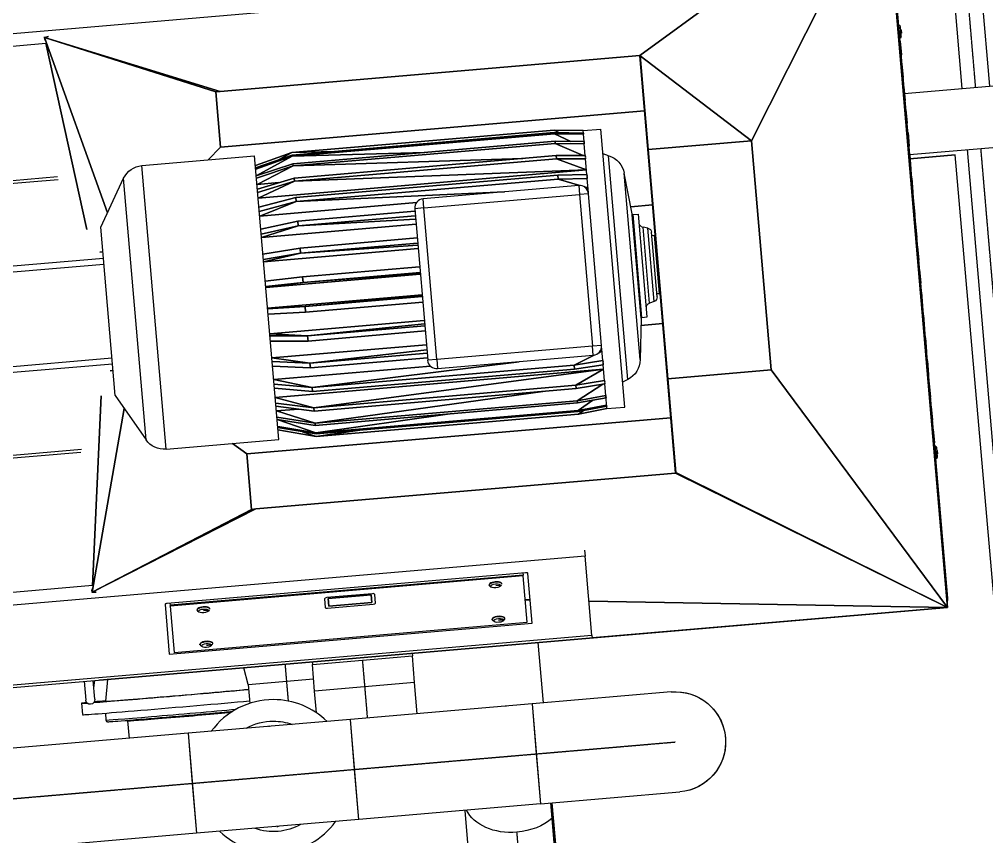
# Model space of a CAD drawing. Header units: millimetres. Extents: x 238021 to 250605, y -32596 to -9848.
# Drawn here: x 242940 to 245051, y -16420 to -14636 of the extents above; entities that cross this region are included whole.
import ezdxf

# ---------------------------------------------------------------- set-up
doc = ezdxf.new("R2010")
doc.units = ezdxf.units.MM
doc.header["$MEASUREMENT"] = 0
doc.linetypes.add('CENTER2', pattern=[1.125, 0.75, -0.125, 0.125, -0.125])
for name, color, linetype in [('Plan-150-DS-B4-404', 1, 'Continuous'), ('Plan-300-CEN-D3-231', 70, 'Continuous'), ('Plan-300-FA-D4-030', 50, 'Continuous'), ('Plan-A-FLOR', 192, 'Continuous'), ('Plan-CENTER', 1, 'CENTER2'), ('Plan-PR-STEL-EQIP_DUCTS_CHUTES', 85, 'Continuous'), ('Plan-RE', 5, 'Continuous'), ('Plan-S-BEAM', 12, 'Continuous'), ('Plan-S-COLS', 52, 'Continuous')]:
    doc.layers.add(name, color=color, linetype=linetype)
doc.layers.add('Plan-PR-STEL-EQIP-PUMP_1_SEEPEX_BTVE70-24_100-18', color=7, linetype='Continuous', true_color=0x1111d0)
doc.layers.add('Plan-UCD756', color=7, linetype='Continuous', true_color=0xe7f0ff)

# ---------------------------------------------------------------- blocks, each defined once
blk = doc.blocks.new('*U106')
at = {"layer": 'Plan-PR-STEL-EQIP-PUMP_1_SEEPEX_BTVE70-24_100-18', "color": 0, "linetype": 'ByBlock', "lineweight": -2}
for p, q in [((243132.4, -16076.7), (243128.2, -16124.1)), ((243075.9, -16128.5), (243078.1, -16153.4)), ((243128, -16150), (243129.2, -16165.1)), ((243176.6, -16167.1), (243175.7, -16166.4)), ((243176.6, -16167.1), (243179.8, -16205.1))]:
    blk.add_line(p, q, dxfattribs=at)
for centre, major_axis, start_param, end_param in [((243300.1, -16109.4), (-224.1, -19.2), 0.496586, 2.246658), ((243300.1, -16109.4), (-171.8, -14.7), 6.282139, 8.808453), ((243300.1, -16109.4), (-224.1, -19.2), 5.961175, 6.614441), ((243302.2, -16134.3), (-224.1, -19.2), 6.283185, 8.529857), ((243300.1, -16109.4), (-224.1, -19.2), 5.584899, 5.777354), ((243303.6, -16150.2), (-174.3, -14.9), 6.283177, 8.536625), ((243304, -16155.4), (-128.3, -11), 0.0059, 2.465485), ((243304.1, -16156.2), (-127.5, -10.9), 0.005967, 2.454262)]:
    blk.add_ellipse(centre, major_axis=major_axis, ratio=0.005969, start_param=start_param, end_param=end_param, dxfattribs=at)
blk.add_open_spline([(243129.2, -16165.1), (243129.3, -16165.6), (243129.4, -16166), (243129.7, -16166.8), (243129.9, -16167.1), (243130.4, -16167.7), (243130.6, -16167.9), (243131.1, -16168.2), (243131.3, -16168.3), (243131.7, -16168.5), (243131.9, -16168.6), (243132.2, -16168.7), (243132.3, -16168.7), (243132.7, -16168.8), (243132.8, -16168.8), (243133.4, -16168.8), (243133.6, -16168.8), (243135.6, -16168.8), (243138.8, -16168.6), (243150.4, -16167.8), (243159.5, -16167.1), (243182.3, -16165.3), (243196, -16164.2), (243226.5, -16161.7), (243243.4, -16160.4), (243278.6, -16157.4), (243296.9, -16155.8), (243333.2, -16152.7), (243351.1, -16151.2), (243381.4, -16148.5), (243394.1, -16147.4), (243405.6, -16146.3)], degree=3, knots=[4.71238, 4.71238, 4.71238, 4.71238, 4.714352, 4.714352, 4.716517, 4.716517, 4.719231, 4.719231, 4.722591, 4.722591, 4.726699, 4.726699, 4.732867, 4.732867, 4.745988, 4.745988, 4.800784, 4.800784, 5.065658, 5.065658, 5.387694, 5.387694, 5.707988, 5.707988, 6.028086, 6.028086, 6.348138, 6.348138, 6.668183, 6.668183, 6.922677, 6.922677, 6.922677, 6.922677], dxfattribs=at)
blk.add_open_spline([(243175.7, -16166.4), (243175.4, -16166.1), (243175.2, -16166), (243175, -16165.9)], degree=3, dxfattribs=at)
blk = doc.blocks.new('*U146')
at = {"layer": 'Plan-UCD756', "color": 0, "linetype": 'ByBlock', "lineweight": -2}
for p, q in [((244829.4, -14324.7), (244294.6, -14714.8)), ((244294.6, -14714.8), (244829.4, -14324.7)), ((244829.4, -14324.7), (244538.4, -14901.1)), ((244538.4, -14901.1), (244829.4, -14324.7)), ((244829.4, -14324.7), (244966, -15919.7)), ((244966, -15919.7), (244829.4, -14324.7)), ((244966, -15919.7), (244829.4, -14324.7)), ((244829.4, -14324.7), (244966, -15919.7)), ((244069.1, -14569.5), (240089.7, -14910.2)), ((244944.4, -15645.1), (244854.8, -14598.9)), ((244854.8, -14598.9), (244944.4, -15645.1)), ((244859.1, -14649), (244860.1, -14649)), ((244861.3, -14663), (244860.1, -14649)), ((244863.3, -14651.7), (244860.1, -14649)), ((244862.5, -14676.9), (244861.3, -14663)), ((244864.3, -14662.7), (244863.3, -14651.7)), ((244865, -14659.1), (244864, -14659.2)), ((244864, -14659.2), (244865, -14659.1)), ((244865.2, -14673.7), (244864.3, -14662.7)), ((244865.6, -14666.1), (244864.6, -14666.2)), ((244864.6, -14666.2), (244865.6, -14666.1)), ((244865, -14659.1), (244865.6, -14666.1)), ((244865.6, -14666.1), (244865, -14659.1)), ((242998.4, -14689.1), (240092, -14938)), ((242995.5, -14675.3), (242995.4, -14674.4)), ((242995.4, -14674.4), (242995.5, -14675.3)), ((242995.5, -14675.3), (243004.1, -14673.6)), ((243004.1, -14673.6), (242995.5, -14675.3)), ((242995.8, -14679.2), (242995.5, -14675.3)), ((242995.5, -14675.3), (243378.7, -14793.2)), ((242995.5, -14675.3), (242997, -14682.2)), ((243132.5, -15058.4), (242995.5, -14675.3)), ((242995.5, -14675.3), (242995.8, -14679.2)), ((242997, -14682.2), (242995.5, -14675.3)), ((243368.8, -14794.1), (242995.5, -14675.3)), ((242995.5, -14675.3), (243132.5, -15058.4)), ((243378.7, -14793.2), (242995.5, -14675.3)), ((242995.5, -14675.3), (243368.8, -14794.1)), ((242998.3, -14688.3), (243087.5, -15094.4)), ((243087.5, -15094.4), (242998.3, -14688.3)), ((244861.5, -14677), (244862.5, -14676.9)), ((244865.2, -14673.7), (244862.5, -14676.9)), ((244863, -14683.5), (244865.6, -14713.4)), ((243378.7, -14793.2), (244294.6, -14714.8)), ((244294.6, -14714.8), (243378.7, -14793.2)), ((244294.6, -14714.8), (244295.2, -14715.5)), ((244294.6, -14714.8), (244538.4, -14901.1)), ((244294.6, -14714.8), (244294.6, -14715.6)), ((244295.2, -14715.5), (244294.6, -14714.8)), ((244294.6, -14715.6), (244294.6, -14714.8)), ((244295.2, -14715.5), (244294.6, -14715.6)), ((244294.6, -14715.6), (244295.2, -14715.5)), ((244294.6, -14715.6), (244372.5, -15625.4)), ((244372.5, -15625.4), (244294.6, -14715.6)), ((244312.8, -14920.4), (244295.2, -14715.5)), ((244295.2, -14715.5), (244538.4, -14901.1)), ((244295.2, -14715.5), (244312.8, -14920.4)), ((244538.4, -14901.1), (244295.2, -14715.5)), ((244869.9, -14763.3), (244867.3, -14733.4)), ((243378.7, -14793.2), (243368.8, -14794.1)), ((243368.8, -14794.1), (243378.7, -14793.2)), ((243379.2, -14915), (243368.8, -14794.1)), ((243368.8, -14794.1), (243379.2, -14915)), ((244874.1, -14813.1), (244871.6, -14783.2)), ((244304.9, -14835.7), (243379.2, -14915)), ((243379.2, -14915), (244304.9, -14835.7)), ((244878.4, -14862.9), (244875.8, -14833)), ((244107.4, -14877.7), (243535.2, -14926.7)), ((243535.2, -14926.7), (244107.4, -14877.7)), ((243535.7, -14932.2), (244107.9, -14883.2)), ((244107.9, -14883.2), (243535.7, -14932.2)), ((244119.4, -14883.4), (244107.4, -14877.7)), ((244107.4, -14877.7), (244119.4, -14883.4)), ((244170.9, -14878.8), (244107.4, -14877.7)), ((244107.4, -14877.7), (244170.9, -14878.8)), ((244107.9, -14883.2), (244171.3, -14884.2)), ((244108.1, -14885.7), (244107.9, -14883.2)), ((244171.3, -14884.2), (244107.9, -14883.2)), ((244107.9, -14883.2), (244108.1, -14885.7)), ((244170.8, -14878.8), (244209.7, -14875.4)), ((244170.8, -14878.8), (244170.8, -14878.8)), ((244170.9, -14878.8), (244170.9, -14878.8)), ((244170.9, -14878.8), (244170.9, -14878.8)), ((244171.3, -14884.2), (244170.9, -14878.8)), ((244261.7, -15482.3), (244209.7, -14875.4)), ((244880.1, -14882.8), (244882.7, -14912.7)), ((244108.1, -14885.7), (243535.9, -14934.7)), ((243535.9, -14934.7), (244108.1, -14885.7)), ((243537.3, -14951.1), (244109.5, -14902.1)), ((244109.5, -14902.1), (243537.3, -14951.1)), ((244143.9, -14902.3), (244108.1, -14885.7)), ((244108.1, -14885.7), (244143.9, -14902.3)), ((244171.5, -14886.6), (244108.1, -14885.7)), ((244108.1, -14885.7), (244171.5, -14886.6)), ((244109.5, -14902.1), (244172.9, -14902.6)), ((244109.9, -14906.9), (244109.5, -14902.1)), ((244172.9, -14902.6), (244109.5, -14902.1)), ((244109.5, -14902.1), (244109.9, -14906.9)), ((244171.4, -14885.2), (244171.3, -14884.2)), ((244171.3, -14884.2), (244171.4, -14885.2)), ((244171.4, -14885.5), (244171.4, -14885.3)), ((244171.5, -14886.6), (244171.5, -14885.6)), ((244171.5, -14885.6), (244171.5, -14886.6)), ((244171.5, -14886.7), (244171.5, -14886.6)), ((244171.5, -14886.6), (244171.5, -14886.7)), ((244172.9, -14902.6), (244171.5, -14886.7)), ((244173.1, -14904.5), (244172.9, -14902.6)), ((244172.9, -14902.6), (244173.1, -14904.5)), ((244173.1, -14905.1), (244173.1, -14904.9)), ((244538.4, -14901.1), (244312.8, -14920.4)), ((244312.8, -14920.4), (244538.4, -14901.1)), ((244538.4, -14901.1), (244581.2, -15401.1)), ((244581.2, -15401.1), (244538.4, -14901.1)), ((243352.4, -14942.7), (243379.2, -14915)), ((243379.2, -14915), (243352.4, -14942.7)), ((243631.1, -14924.1), (243535.2, -14926.7)), ((243535.2, -14926.7), (243631.1, -14924.1)), ((244109.9, -14906.9), (243537.7, -14955.9)), ((243537.7, -14955.9), (244109.9, -14906.9)), ((244171.1, -14933.2), (244109.9, -14906.9)), ((244109.9, -14906.9), (244171.1, -14933.2)), ((244173.3, -14907.4), (244109.9, -14906.9)), ((244109.9, -14906.9), (244173.3, -14907.4)), ((244173.3, -14907.4), (244173.2, -14905.5)), ((244173.2, -14905.5), (244173.3, -14907.4)), ((244173.3, -14907.5), (244173.3, -14907.4)), ((244173.3, -14907.4), (244173.3, -14907.5)), ((244175.5, -14933.2), (244173.3, -14907.5)), ((244312.8, -14920.4), (244355.6, -15420.4)), ((244355.6, -15420.4), (244312.8, -14920.4)), ((243207.7, -14955.1), (243453.6, -14934)), ((243506.6, -15553.1), (243453.6, -14934)), ((243535.2, -14926.7), (243455.4, -14955.2)), ((243455.4, -14955.2), (243535.2, -14926.7)), ((243455.9, -14960.3), (243535.7, -14932.2)), ((243535.7, -14932.2), (243455.9, -14960.3)), ((243535.9, -14934.7), (243456.1, -14962.8)), ((243456.1, -14962.8), (243535.9, -14934.7)), ((243535.9, -14934.7), (243457.4, -14977.7)), ((243457.4, -14977.7), (243535.9, -14934.7)), ((243535.2, -14926.7), (243507.6, -14942.1)), ((243507.6, -14942.1), (243535.2, -14926.7)), ((243535.9, -14934.7), (243535.7, -14932.2)), ((243535.7, -14932.2), (243535.9, -14934.7)), ((243825.6, -14926.4), (243535.9, -14934.7)), ((243535.9, -14934.7), (243825.6, -14926.4)), ((244039.5, -14939.6), (243537.7, -14955.9)), ((243537.7, -14955.9), (244039.5, -14939.6)), ((243540, -14982.4), (244112.2, -14933.4)), ((244112.2, -14933.4), (243540, -14982.4)), ((244112.8, -14940.4), (243540.6, -14989.4)), ((243540.6, -14989.4), (244112.8, -14940.4)), ((244112.2, -14933.4), (244175.5, -14933.2)), ((244175.5, -14933.2), (244112.2, -14933.4)), ((244112.8, -14940.4), (244112.2, -14933.4)), ((244112.2, -14933.4), (244112.8, -14940.4)), ((244176.1, -14940.2), (244112.8, -14940.4)), ((244112.8, -14940.4), (244176.1, -14940.2)), ((244178.2, -14964.8), (244112.8, -14940.4)), ((244112.8, -14940.4), (244178.2, -14964.8)), ((244175.8, -14936.1), (244175.5, -14933.2)), ((244175.5, -14933.2), (244175.8, -14936.1)), ((244175.8, -14936.9), (244175.8, -14936.5)), ((244176.1, -14940.2), (244175.9, -14937.4)), ((244175.9, -14937.4), (244176.1, -14940.2)), ((244176.1, -14940.3), (244176.1, -14940.2)), ((244176.1, -14940.2), (244176.1, -14940.3)), ((244179.1, -14974.7), (244176.1, -14940.3)), ((244226.5, -14933.6), (244214.4, -14929.7)), ((244268.4, -15422.1), (244226.5, -14933.6)), ((244886.9, -14962.5), (244884.4, -14932.6)), ((243260.7, -15574.1), (243207.7, -14955.1)), ((243457.4, -14977.7), (243537.3, -14951.1)), ((243537.3, -14951.1), (243457.4, -14977.7)), ((243537.7, -14955.9), (243457.8, -14982.6)), ((243457.8, -14982.6), (243537.7, -14955.9)), ((243537.7, -14955.9), (243459, -14996.5)), ((243459, -14996.5), (243537.7, -14955.9)), ((243461.5, -15026.2), (244178.2, -14964.8)), ((244178.2, -14964.8), (243461.5, -15026.2)), ((243537.7, -14955.9), (243537.3, -14951.1)), ((243537.3, -14951.1), (243537.7, -14955.9)), ((244178.2, -14964.8), (243540.6, -14989.4)), ((243540.6, -14989.4), (244178.2, -14964.8)), ((243023.3, -14979.8), (240116.9, -15228.6)), ((243025.2, -14985.9), (240117.5, -15234.9)), ((243118, -15089.3), (243167.9, -14982.9)), ((243216.8, -15553.5), (243167.9, -14982.9)), ((243457.4, -14977.7), (243457.5, -14977.7)), ((243457.5, -14977.7), (243457.4, -14977.7)), ((243459.8, -15006.8), (243540, -14982.4)), ((243540, -14982.4), (243459.8, -15006.8)), ((243540.6, -14989.4), (243540, -14982.4)), ((243540, -14982.4), (243540.6, -14989.4)), ((243543.6, -15024.8), (244115.8, -14975.8)), ((244115.8, -14975.8), (243543.6, -15024.8)), ((244116.6, -14984.7), (243544.4, -15033.7)), ((243544.4, -15033.7), (244116.6, -14984.7)), ((244115.8, -14975.8), (244179.1, -14974.7)), ((244179.1, -14974.7), (244115.8, -14975.8)), ((244116.6, -14984.7), (244115.8, -14975.8)), ((244115.8, -14975.8), (244116.6, -14984.7)), ((244179.8, -14983.6), (244116.6, -14984.7)), ((244116.6, -14984.7), (244179.8, -14983.6)), ((244163.3, -14998.5), (244116.6, -14984.7)), ((244116.6, -14984.7), (244163.3, -14998.5)), ((244179.4, -14978.3), (244179.1, -14974.7)), ((244179.1, -14974.7), (244179.4, -14978.3)), ((244179.5, -14979.4), (244179.4, -14978.9)), ((244179.8, -14983.6), (244179.5, -14980)), ((244179.5, -14980), (244179.8, -14983.6)), ((244179.8, -14983.6), (244179.8, -14983.6)), ((244179.8, -14983.6), (244179.8, -14983.6)), ((244182.5, -15014.8), (244179.8, -14983.6)), ((244295.4, -15378.7), (244260.5, -14971.8)), ((244277.6, -15060.6), (244260.5, -14971.8)), ((244891.2, -15012.3), (244888.6, -14982.4)), ((243459, -14996.5), (243507, -14992.4)), ((243507, -14992.4), (243459, -14996.5)), ((243540.6, -14989.4), (243460.4, -15013.8)), ((243460.4, -15013.8), (243540.6, -14989.4)), ((243540.6, -14989.4), (243461.5, -15026.2)), ((243461.5, -15026.2), (243540.6, -14989.4)), ((244161.1, -14998.6), (243821.4, -15027.7)), ((244161.1, -14998.6), (244162.8, -15018.5)), ((244181.6, -15003.9), (244173.3, -15001.5)), ((244173.3, -15001.5), (244181.6, -15003.9)), ((244181.6, -15003.9), (244176.8, -15004.1)), ((244176.8, -15004.1), (244181.6, -15003.9)), ((244176.9, -15004.3), (244181.6, -15003.9)), ((244181.6, -15003.9), (244176.9, -15004.3)), ((243463.2, -15046.2), (243543.6, -15024.8)), ((243543.6, -15024.8), (243463.2, -15046.2)), ((243544.4, -15033.7), (243543.6, -15024.8)), ((243543.6, -15024.8), (243544.4, -15033.7)), ((243999.1, -15012.4), (243544.4, -15033.7)), ((243544.4, -15033.7), (243999.1, -15012.4)), ((243823.1, -15047.6), (243821.4, -15027.7)), ((243823.1, -15047.6), (244162.8, -15018.5)), ((244182.8, -15016.8), (244162.8, -15018.5)), ((244162.8, -15018.5), (244191.2, -15349.3)), ((244211.1, -15347.6), (244182.8, -15016.8)), ((243544.4, -15033.7), (243464, -15055.1)), ((243464, -15055.1), (243544.4, -15033.7)), ((243544.4, -15033.7), (243464.9, -15065.3)), ((243464.9, -15065.3), (243544.4, -15033.7)), ((243464.9, -15065.3), (243806.8, -15036)), ((243806.8, -15036), (243464.9, -15065.3)), ((243823.1, -15047.6), (243803.2, -15049.3)), ((243803.2, -15049.3), (243831.5, -15380.1)), ((243851.4, -15378.4), (243823.1, -15047.6)), ((244322.5, -15041), (244274.6, -15045.1)), ((244274.6, -15045.1), (244322.5, -15041)), ((244895.5, -15062.2), (244892.9, -15032.3)), ((243548.1, -15076.5), (243803.6, -15054.6)), ((243803.6, -15054.6), (243548.1, -15076.5)), ((243804.5, -15064.9), (243549, -15086.8)), ((243549, -15086.8), (243804.5, -15064.9)), ((243805.1, -15072.3), (243549, -15086.8)), ((243549, -15086.8), (243805.1, -15072.3)), ((244297.1, -15288.3), (244277.6, -15060.6)), ((244277.9, -15062.3), (244277.6, -15060.6)), ((244277.9, -15062.3), (244279.9, -15062.2)), ((244297.1, -15286.5), (244277.9, -15062.3)), ((244298.9, -15286.4), (244279.7, -15062.2)), ((244279.9, -15062.2), (244291.7, -15061.2)), ((244299.1, -15286.4), (244279.9, -15062.2)), ((244310.9, -15285.3), (244291.7, -15061.2)), ((243149.5, -15457.1), (243118, -15089.3)), ((243467.3, -15094.2), (243548.1, -15076.5)), ((243548.1, -15076.5), (243467.3, -15094.2)), ((243549, -15086.8), (243468.2, -15104.6)), ((243468.2, -15104.6), (243549, -15086.8)), ((243468.9, -15112.2), (243806.1, -15083.3)), ((243806.1, -15083.3), (243468.9, -15112.2)), ((243549, -15086.8), (243468.9, -15112.2)), ((243468.9, -15112.2), (243549, -15086.8)), ((243549, -15086.8), (243548.1, -15076.5)), ((243548.1, -15076.5), (243549, -15086.8)), ((244315.7, -15255.3), (244301.6, -15089.9)), ((244311.9, -15091.8), (244301.6, -15089.9)), ((244325.6, -15251.7), (244311.9, -15091.8)), ((244899.7, -15112), (244897.2, -15082.1)), ((243553.1, -15135.1), (243808.6, -15113.2)), ((243808.6, -15113.2), (243553.1, -15135.1)), ((244332.2, -15241.5), (244320.1, -15100.7)), ((244320.7, -15107.8), (244326.6, -15107.2)), ((244337.5, -15234), (244326.6, -15107.2)), ((243472, -15148.8), (243553.1, -15135.1)), ((243553.1, -15135.1), (243472, -15148.8)), ((243473.4, -15164.9), (243810.6, -15136)), ((243810.6, -15136), (243473.4, -15164.9)), ((243554.1, -15146.5), (243553.1, -15135.1)), ((243553.1, -15135.1), (243554.1, -15146.5)), ((243809.6, -15124.6), (243554.1, -15146.5)), ((243554.1, -15146.5), (243809.6, -15124.6)), ((243810, -15129.2), (243554.1, -15146.5)), ((243554.1, -15146.5), (243810, -15129.2)), ((244904, -15161.8), (244901.4, -15131.9)), ((243123.9, -15158.1), (240132.8, -15414.2)), ((243116.1, -15144.3), (243122.7, -15143.7)), ((243122.7, -15143.7), (243116.1, -15144.3)), ((243554.1, -15146.5), (243473, -15160.1)), ((243473, -15160.1), (243554.1, -15146.5)), ((243554.1, -15146.5), (243473.4, -15164.9)), ((243473.4, -15164.9), (243554.1, -15146.5)), ((243125, -15170.7), (240133.9, -15426.8)), ((243558.5, -15198.2), (243814, -15176.4)), ((243814, -15176.4), (243558.5, -15198.2)), ((243477, -15207.5), (243558.5, -15198.2)), ((243558.5, -15198.2), (243477, -15207.5)), ((243478.2, -15221), (243815.4, -15192.1)), ((243815.4, -15192.1), (243478.2, -15221)), ((243559.5, -15210.1), (243558.5, -15198.2)), ((243558.5, -15198.2), (243559.5, -15210.1)), ((243815, -15188.2), (243559.5, -15210.1)), ((243559.5, -15210.1), (243815, -15188.2)), ((243815.2, -15189.8), (243559.5, -15210.1)), ((243559.5, -15210.1), (243815.2, -15189.8)), ((244908.3, -15211.6), (244905.7, -15181.7)), ((243559.5, -15210.1), (243478, -15219.4)), ((243478, -15219.4), (243559.5, -15210.1)), ((243559.5, -15210.1), (243478.2, -15221)), ((243478.2, -15221), (243559.5, -15210.1)), ((243819.2, -15237.3), (243482.1, -15266.2)), ((243482.1, -15266.2), (243819.2, -15237.3)), ((243564, -15263), (243819.4, -15239.6)), ((243819.4, -15239.6), (243564, -15263)), ((243564, -15263), (243819.6, -15241.1)), ((243819.6, -15241.1), (243564, -15263)), ((244331.6, -15234.5), (244337.5, -15234)), ((244912.5, -15261.4), (244910, -15231.5)), ((243482.1, -15266.2), (243564, -15263)), ((243564, -15263), (243482.1, -15266.2)), ((243482.2, -15267.7), (243564, -15263)), ((243564, -15263), (243482.2, -15267.7)), ((243565.1, -15274.9), (243564, -15263)), ((243564, -15263), (243565.1, -15274.9)), ((243820.6, -15253), (243565.1, -15274.9)), ((243565.1, -15274.9), (243820.6, -15253)), ((244325.6, -15251.7), (244315.7, -15255.3)), ((243565.1, -15274.9), (243483.2, -15279.6)), ((243483.2, -15279.6), (243565.1, -15274.9)), ((244916.8, -15311.2), (244914.2, -15281.4)), ((243824, -15293.4), (243486.9, -15322.3)), ((243486.9, -15322.3), (243824, -15293.4)), ((243569.5, -15326.6), (243824.6, -15300.2)), ((243824.6, -15300.2), (243569.5, -15326.6)), ((243569.5, -15326.6), (243825, -15304.8)), ((243825, -15304.8), (243569.5, -15326.6)), ((244297.1, -15288.3), (244295.4, -15378.7)), ((244344.7, -15300), (244296.8, -15304.1)), ((244296.8, -15304.1), (244344.7, -15300)), ((244297.1, -15286.5), (244299.1, -15286.4)), ((244297.1, -15286.5), (244297.1, -15288.3)), ((244299.1, -15286.4), (244310.9, -15285.3)), ((243486.9, -15322.3), (243569.5, -15326.6)), ((243569.5, -15326.6), (243486.9, -15322.3)), ((243487.3, -15327), (243569.5, -15326.6)), ((243569.5, -15326.6), (243487.3, -15327)), ((243570.5, -15338), (243569.5, -15326.6)), ((243569.5, -15326.6), (243570.5, -15338)), ((243826, -15316.1), (243570.5, -15338)), ((243570.5, -15338), (243826, -15316.1)), ((243570.5, -15338), (243488.2, -15338.3)), ((243488.2, -15338.3), (243570.5, -15338)), ((243828.6, -15346), (243491.4, -15374.9)), ((243491.4, -15374.9), (243828.6, -15346)), ((244211.1, -15347.6), (244191.2, -15349.3)), ((244921.1, -15361.1), (244918.5, -15331.2)), ((243574.6, -15386.3), (243829.5, -15357)), ((243829.5, -15357), (243574.6, -15386.3)), ((243574.6, -15386.3), (243830.1, -15364.4)), ((243830.1, -15364.4), (243574.6, -15386.3)), ((244191.2, -15349.3), (243851.4, -15378.4)), ((243853.1, -15398.3), (244192.9, -15369.2)), ((244151.3, -15390.5), (244195, -15368.9)), ((244195, -15368.9), (244151.3, -15390.5)), ((244192.9, -15369.2), (244191.2, -15349.3)), ((244204.4, -15364.3), (244212.1, -15360.5)), ((244212.1, -15360.5), (244204.4, -15364.3)), ((244207.3, -15361.1), (244212.1, -15360.5)), ((244212.1, -15360.5), (244207.3, -15361.1)), ((244212.1, -15360.5), (244207.5, -15360.9)), ((244207.5, -15360.9), (244212.1, -15360.5)), ((244213.8, -15380.7), (244211.2, -15349.5)), ((243142.5, -15375.7), (240151.5, -15631.8)), ((243143.6, -15388.3), (240152.5, -15644.4)), ((243491.4, -15374.9), (243574.6, -15386.3)), ((243574.6, -15386.3), (243491.4, -15374.9)), ((243492, -15382.5), (243574.6, -15386.3)), ((243574.6, -15386.3), (243492, -15382.5)), ((243575.5, -15396.7), (243574.6, -15386.3)), ((243574.6, -15386.3), (243575.5, -15396.7)), ((243831, -15374.8), (243575.5, -15396.7)), ((243575.5, -15396.7), (243831, -15374.8)), ((243579.1, -15439.5), (244030.9, -15383.1)), ((244030.9, -15383.1), (243579.1, -15439.5)), ((243851.4, -15378.4), (243831.5, -15380.1)), ((243851.4, -15378.4), (243853.1, -15398.3)), ((244151.3, -15390.5), (244213.8, -15380.8)), ((244213.8, -15380.8), (244151.3, -15390.5)), ((244214.6, -15389.7), (244152.1, -15399.4)), ((244152.1, -15399.4), (244214.6, -15389.7)), ((244213.8, -15380.8), (244213.8, -15380.7)), ((244213.8, -15380.7), (244213.8, -15380.8)), ((244214.2, -15384.4), (244213.8, -15380.8)), ((244213.8, -15380.8), (244214.2, -15384.4)), ((244214.2, -15385.5), (244214.2, -15385)), ((244214.6, -15389.7), (244214.3, -15386.1)), ((244214.3, -15386.1), (244214.6, -15389.7)), ((244217.5, -15424.1), (244214.6, -15389.7)), ((244925.3, -15410.9), (244922.8, -15381)), ((243138.3, -15403.3), (243144.8, -15402.7)), ((243144.8, -15402.7), (243138.3, -15403.3)), ((243575.5, -15396.7), (243492.9, -15392.9)), ((243492.9, -15392.9), (243575.5, -15396.7)), ((243837.3, -15392.6), (243495.4, -15421.8)), ((243495.4, -15421.8), (243837.3, -15392.6)), ((244215.4, -15399.6), (243498.7, -15461)), ((243498.7, -15461), (244215.4, -15399.6)), ((243579.1, -15439.5), (244151.3, -15390.5)), ((244151.3, -15390.5), (243579.1, -15439.5)), ((244152.1, -15399.4), (243579.9, -15448.3)), ((243579.9, -15448.3), (244152.1, -15399.4)), ((243582.9, -15483.7), (244215.4, -15399.6)), ((244215.4, -15399.6), (243582.9, -15483.7)), ((244152.1, -15399.4), (244151.3, -15390.5)), ((244151.3, -15390.5), (244152.1, -15399.4)), ((244155.1, -15434.7), (244215.4, -15399.6)), ((244215.4, -15399.6), (244155.1, -15434.7)), ((244355.6, -15420.4), (244581.2, -15401.1)), ((244581.2, -15401.1), (244355.6, -15420.4)), ((244581.2, -15401.1), (244966, -15919.7)), ((244966, -15919.7), (244581.2, -15401.1)), ((243495.4, -15421.8), (243579.1, -15439.5)), ((243579.1, -15439.5), (243495.4, -15421.8)), ((243496.3, -15432), (243579.1, -15439.5)), ((243579.1, -15439.5), (243496.3, -15432)), ((244155.1, -15434.7), (244217.6, -15424.1)), ((244217.6, -15424.1), (244155.1, -15434.7)), ((244218.2, -15431.2), (244155.7, -15441.8)), ((244155.7, -15441.8), (244218.2, -15431.2)), ((244158, -15468.2), (244213.8, -15431.9)), ((244213.8, -15431.9), (244158, -15468.2)), ((244217.6, -15424.1), (244217.6, -15424.1)), ((244217.8, -15427), (244217.6, -15424.1)), ((244217.6, -15424.1), (244217.6, -15424.1)), ((244217.6, -15424.1), (244217.8, -15427)), ((244217.9, -15427.9), (244217.8, -15427.5)), ((244218.2, -15431.2), (244217.9, -15428.3)), ((244217.9, -15428.3), (244218.2, -15431.2)), ((244220.3, -15456.9), (244218.1, -15431.2)), ((244268.4, -15422.1), (244257, -15428)), ((244373.1, -15625.3), (244355.6, -15420.4)), ((244355.6, -15420.4), (244373.1, -15625.3)), ((244929.6, -15460.7), (244927, -15430.8)), ((243579.9, -15448.3), (243497, -15440.9)), ((243497, -15440.9), (243579.9, -15448.3)), ((243579.9, -15448.3), (243579.1, -15439.5)), ((243579.1, -15439.5), (243579.9, -15448.3)), ((243582.9, -15483.7), (244155.1, -15434.7)), ((244155.1, -15434.7), (243582.9, -15483.7)), ((244155.7, -15441.8), (243583.5, -15490.8)), ((243583.5, -15490.8), (244155.7, -15441.8)), ((243585.8, -15517.2), (244083, -15448)), ((244083, -15448), (243585.8, -15517.2)), ((244155.7, -15441.8), (244155.1, -15434.7)), ((244155.1, -15434.7), (244155.7, -15441.8)), ((243099.7, -15872.6), (243118.6, -15457.3)), ((243118.6, -15457.3), (243099.7, -15872.6)), ((243149.5, -15457.1), (243216.8, -15553.5)), ((243498.7, -15461), (243582.9, -15483.7)), ((243582.9, -15483.7), (243498.7, -15461)), ((243499.8, -15473.3), (243582.9, -15483.7)), ((243582.9, -15483.7), (243499.8, -15473.3)), ((243585.8, -15517.2), (244158, -15468.2)), ((244158, -15468.2), (243585.8, -15517.2)), ((244158.4, -15473.1), (243586.2, -15522.1)), ((243586.2, -15522.1), (244158.4, -15473.1)), ((244158, -15468.2), (244220.4, -15456.9)), ((244220.4, -15456.9), (244158, -15468.2)), ((244158.4, -15473.1), (244158, -15468.2)), ((244158, -15468.2), (244158.4, -15473.1)), ((244220.8, -15461.8), (244158.4, -15473.1)), ((244158.4, -15473.1), (244220.8, -15461.8)), ((244159.8, -15489.4), (244192.3, -15467)), ((244192.3, -15467), (244159.8, -15489.4)), ((244220.4, -15456.9), (244220.4, -15456.9)), ((244220.5, -15458.9), (244220.4, -15456.9)), ((244220.4, -15456.9), (244220.4, -15456.9)), ((244220.4, -15456.9), (244220.5, -15458.9)), ((244220.6, -15459.5), (244220.5, -15459.3)), ((244220.8, -15461.8), (244220.6, -15459.8)), ((244220.6, -15459.8), (244220.8, -15461.8)), ((244222.1, -15477.7), (244220.8, -15461.8)), ((243169, -15485.1), (243099.1, -15886)), ((243099.1, -15886), (243169, -15485.1)), ((243583.5, -15490.8), (243500.4, -15480.3)), ((243500.4, -15480.3), (243583.5, -15490.8)), ((243549.3, -15486.5), (243501.3, -15490.6)), ((243501.3, -15490.6), (243549.3, -15486.5)), ((243501.3, -15490.6), (243585.8, -15517.2)), ((243585.8, -15517.2), (243501.3, -15490.6)), ((243583.5, -15490.8), (243582.9, -15483.7)), ((243582.9, -15483.7), (243583.5, -15490.8)), ((243587.6, -15538.4), (244159.8, -15489.4)), ((244159.8, -15489.4), (243587.6, -15538.4)), ((244160, -15491.9), (243587.8, -15540.9)), ((243587.8, -15540.9), (244160, -15491.9)), ((244159.8, -15489.4), (244222.1, -15477.7)), ((244222.1, -15477.7), (244159.8, -15489.4)), ((244160, -15491.9), (244159.8, -15489.4)), ((244159.8, -15489.4), (244160, -15491.9)), ((244222.4, -15480.2), (244160, -15491.9)), ((244160, -15491.9), (244222.4, -15480.2)), ((244160.5, -15497.4), (244222.8, -15485.6)), ((244222.8, -15485.6), (244160.5, -15497.4)), ((244160.5, -15497.4), (244171.3, -15489.8)), ((244171.3, -15489.8), (244160.5, -15497.4)), ((244222.1, -15477.7), (244222.1, -15477.7)), ((244222.2, -15478.7), (244222.1, -15477.7)), ((244222.1, -15477.7), (244222.1, -15477.7)), ((244222.1, -15477.7), (244222.2, -15478.7)), ((244222.2, -15479), (244222.2, -15478.9)), ((244222.4, -15480.2), (244222.3, -15479.2)), ((244222.3, -15479.2), (244222.4, -15480.2)), ((244222.8, -15485.6), (244222.3, -15480.2)), ((244222.8, -15485.6), (244261.7, -15482.3)), ((244222.8, -15485.6), (244222.8, -15485.6)), ((244222.8, -15485.6), (244222.8, -15485.6)), ((244222.8, -15485.6), (244222.8, -15485.6)), ((244933.9, -15510.5), (244931.3, -15480.6)), ((244362.2, -15505.3), (243436.5, -15584.5)), ((243436.5, -15584.5), (244362.2, -15505.3)), ((243502.5, -15504.5), (243585.8, -15517.2)), ((243585.8, -15517.2), (243502.5, -15504.5)), ((243586.2, -15522.1), (243502.9, -15509.4)), ((243502.9, -15509.4), (243586.2, -15522.1)), ((243503, -15509.4), (243502.9, -15509.4)), ((243502.9, -15509.4), (243587.6, -15538.4)), ((243587.6, -15538.4), (243502.9, -15509.4)), ((243502.9, -15509.4), (243503, -15509.4)), ((243587.6, -15538.4), (243874.5, -15497.4)), ((243874.5, -15497.4), (243587.6, -15538.4)), ((243588.3, -15546.4), (244160.5, -15497.4)), ((244160.5, -15497.4), (243588.3, -15546.4)), ((243504.2, -15524.3), (243587.6, -15538.4)), ((243587.6, -15538.4), (243504.2, -15524.3)), ((243587.8, -15540.9), (243504.4, -15526.8)), ((243504.4, -15526.8), (243587.8, -15540.9)), ((243504.8, -15531.9), (243588.3, -15546.4)), ((243588.3, -15546.4), (243504.8, -15531.9)), ((243558.5, -15535.9), (243588.3, -15546.4)), ((243588.3, -15546.4), (243558.5, -15535.9)), ((243586.2, -15522.1), (243585.8, -15517.2)), ((243585.8, -15517.2), (243586.2, -15522.1)), ((243588.3, -15546.4), (243683.2, -15532.7)), ((243683.2, -15532.7), (243588.3, -15546.4)), ((244938.1, -15560.3), (244935.6, -15530.4)), ((243260.7, -15574.1), (243506.6, -15553.1)), ((243587.8, -15540.9), (243587.6, -15538.4)), ((243587.6, -15538.4), (243587.8, -15540.9)), ((243075.6, -15574.8), (240167.9, -15823.7)), ((243405.4, -15561.7), (243436.5, -15584.5)), ((243436.5, -15584.5), (243405.4, -15561.7)), ((244938.7, -15566.9), (244937.7, -15567)), ((244938.7, -15566.9), (244939.9, -15580.9)), ((244941.9, -15569.7), (244938.7, -15566.9)), ((244941.9, -15569.7), (244942.9, -15580.7)), ((244942.6, -15577.2), (244943.6, -15577.1)), ((244943.6, -15577.1), (244942.6, -15577.2)), ((244943.6, -15577.1), (244944.2, -15584.1)), ((244944.2, -15584.1), (244943.6, -15577.1)), ((243074.8, -15581.2), (240168.4, -15830)), ((243436.5, -15584.5), (243446.9, -15705.4)), ((243446.9, -15705.4), (243436.5, -15584.5)), ((244939.9, -15580.9), (244941.1, -15594.9)), ((244941.1, -15594.9), (244940.1, -15595)), ((244943.8, -15591.7), (244941.1, -15594.9)), ((244942.9, -15580.7), (244943.8, -15591.7)), ((244943.2, -15584.2), (244944.2, -15584.1)), ((244944.2, -15584.1), (244943.2, -15584.2)), ((244372.6, -15626.2), (243456.7, -15704.6)), ((243456.7, -15704.6), (244372.6, -15626.2)), ((244372.5, -15625.4), (244373.1, -15625.3)), ((244373.1, -15625.3), (244372.5, -15625.4)), ((244372.5, -15625.4), (244372.6, -15626.2)), ((244372.6, -15626.2), (244372.5, -15625.4)), ((244966, -15919.7), (244372.6, -15626.2)), ((244372.6, -15626.2), (244966, -15919.7)), ((244373.1, -15625.3), (244966, -15919.7)), ((244966, -15919.7), (244373.1, -15625.3)), ((244942.5, -15645.3), (244944.4, -15645.1)), ((244944.4, -15645.1), (244942.5, -15645.3)), ((244944.4, -15645.1), (244966.1, -15899.2)), ((243456.7, -15704.6), (243099.1, -15886)), ((243099.1, -15886), (243456.7, -15704.6)), ((243099.1, -15886), (243446.9, -15705.4)), ((243446.9, -15705.4), (243099.1, -15886)), ((243446.9, -15705.4), (243456.7, -15704.6)), ((243456.7, -15704.6), (243446.9, -15705.4)), ((244175.1, -15807.7), (240195.7, -16148.4)), ((244174, -15794.8), (244175.1, -15807.7)), ((244190, -15981), (244175.1, -15807.7)), ((244045.2, -15843.7), (243263.1, -15910.7)), ((244039.6, -15848.7), (243269.4, -15914.6)), ((244039.7, -15849.7), (243269.5, -15915.6)), ((244039.7, -15849.7), (243269.5, -15915.6)), ((244039.8, -15850.6), (243269.6, -15916.5)), ((244039.2, -15844.2), (244039.6, -15848.7)), ((244039.7, -15849.7), (244039.6, -15848.7)), ((244039.8, -15850.6), (244039.7, -15849.7)), ((244048.5, -15951.9), (244039.8, -15850.6)), ((244059.6, -15953.5), (244050.4, -15845.2)), ((243099.7, -15871.8), (240193.3, -16120.7)), ((243965.7, -15870.8), (243965.7, -15869.9)), ((243970.1, -15874.9), (243967.1, -15872.8)), ((243990.9, -15871.5), (243979.9, -15872.4)), ((243990.1, -15873.2), (243992.6, -15870.7)), ((243993.6, -15868.4), (243993.6, -15867.5)), ((243099.1, -15886), (243098.8, -15882)), ((243098.8, -15882), (243099.1, -15886)), ((243099.1, -15886), (243099.4, -15878.9)), ((243099.4, -15878.9), (243099.1, -15886)), ((243099.2, -15886.9), (243099.1, -15886)), ((243099.1, -15886), (243107.9, -15886.1)), ((243099.1, -15886), (243099.2, -15886.9)), ((243107.9, -15886.1), (243099.1, -15886)), ((243710.7, -15889.4), (243611.1, -15897.9)), ((243707.9, -15892.1), (243614.3, -15900.1)), ((243614.3, -15900.1), (243707.9, -15892.1)), ((243707.9, -15892.1), (243707.9, -15891.6)), ((243707.9, -15891.6), (243707.9, -15892.1)), ((243709.3, -15908.3), (243707.9, -15892.1)), ((243707.9, -15892.1), (243709.3, -15908.3)), ((243717.5, -15910.1), (243715.9, -15891)), ((243258.3, -15913), (243267.5, -16021.3)), ((243269.1, -15910.2), (243269.4, -15914.6)), ((243269.4, -15914.6), (243269.5, -15915.6)), ((243269.6, -15916.5), (243269.5, -15915.6)), ((243269.6, -15916.5), (243278.3, -16017.8)), ((243606.3, -15900.4), (243607.9, -15919.5)), ((243613.1, -15921.1), (243712.7, -15912.5)), ((243614.2, -15899.6), (243614.3, -15900.1)), ((243614.3, -15900.1), (243614.2, -15899.6)), ((243614.3, -15900.1), (243615.7, -15916.4)), ((243615.7, -15916.4), (243614.3, -15900.1)), ((243615.7, -15916.4), (243709.3, -15908.3)), ((243709.3, -15908.3), (243615.7, -15916.4)), ((243712.7, -15912), (243712.7, -15912.5)), ((244044.3, -15903), (244055.3, -15903.2)), ((244055.3, -15903.2), (244044.3, -15903)), ((244183.5, -15905.5), (244966, -15919.7)), ((244966, -15919.7), (244183.5, -15905.5)), ((244966, -15919.7), (243115.6, -16078.1)), ((243115.6, -16078.1), (244966, -15919.7)), ((243328.1, -15925.4), (243328, -15924.5)), ((243332.4, -15929.5), (243329.4, -15927.4)), ((243353.2, -15926.1), (243342.3, -15927)), ((243352.4, -15927.8), (243355, -15925.3)), ((243356, -15923), (243355.9, -15922.1)), ((243613, -15920.5), (243613.1, -15921.1)), ((244190.4, -15986.1), (244966, -15919.7)), ((244966, -15919.7), (244190.4, -15986.1)), ((243267.5, -16021.3), (244059.6, -15953.5)), ((243278.3, -16017.8), (244048.5, -15951.9)), ((243972.2, -15946.2), (243972.1, -15945.3)), ((243976.5, -15950.3), (243973.6, -15948.2)), ((243996.6, -15948.6), (243999.1, -15946)), ((244000.1, -15943.8), (244000, -15942.9)), ((244190, -15981), (240210.5, -16321.7)), ((244190, -15981), (244190.4, -15985.7)), ((240210.9, -16326.4), (244190.4, -15985.7)), ((243334.5, -16000.8), (243334.4, -15999.9)), ((243358.9, -16003.2), (243361.4, -16000.6)), ((243362.4, -15998.4), (243362.3, -15997.5)), ((243338.8, -16004.9), (243335.9, -16002.8)), ((243115.6, -16078.1), (243115.5, -16077.7)), ((243115.5, -16077.7), (243115.6, -16078.1))]:
    blk.add_line(p, q, dxfattribs=at)
at = {"layer": 'Plan-UCD756', "color": 0, "linetype": 'ByBlock', "lineweight": -2, "extrusion": (0, 0, -1)}
for centre, radius, start, end in [((-244211.4, -14981.2), 50, 107.6071, 169.1064), ((-243211.9, -15003.5), 48.5, 25.1064, 85.1064), ((-244303.3, -15080.1), 10, 280.1063, 355.1064), ((-244310.2, -15101.6), 10, 100.1063, 175.1064), ((-244322.2, -15242.3), 10, 175.1064, 250.1064), ((-244319.1, -15264.7), 10, 355.1064, 70.1064), ((-244245.4, -15377.7), 50, 181.1063, 242.6057), ((-243256.6, -15525.8), 48.5, 265.1064, 325.1063), ((-244946.2, -15900.9), 20, 175.1064, 200.2769)]:
    blk.add_arc(centre, radius, start, end, dxfattribs=at)
at = {"layer": 'Plan-UCD756', "color": 0, "linetype": 'ByBlock', "lineweight": -2}
for centre, start, end in [((244162.8, -15018.5), 4.8936, 94.8936), ((243823.1, -15047.6), 94.8936, 184.8936), ((244191.2, -15349.3), 274.8936, 4.8936), ((243851.4, -15378.4), 184.8936, 274.8936)]:
    blk.add_arc(centre, 20, start, end, dxfattribs=at)
for centre, major_axis, ratio, start_param, end_param in [((243979.7, -15869.6), (13.9, 1.2), 0.374607, 0, 3.557742), ((243979.7, -15869.6), (13.9, 1.2), 0.374607, 0, 3.557742), ((243979.6, -15868.7), (13.9, 1.2), 0.374607, 0, 3.141593), ((243979.7, -15869.6), (13.9, 1.2), 0.374606, 4.042753, 4.042993), ((243979.7, -15869.6), (13.9, 1.2), 0.374606, 4.042753, 4.042993), ((243710.9, -15891.4), (-4.98, -0.43), 0.404209, -3.141593, -1.570796), ((243341.9, -15923.3), (13.9, 1.2), 0.374607, 0, 3.141593), ((243611.3, -15900), (-4.98, -0.43), 0.404209, -1.570796, 0), ((243712.5, -15910.5), (-4.98, -0.43), 0.404209, -4.712389, -3.141593), ((243342, -15924.2), (13.9, 1.2), 0.374607, 0, 3.557742), ((243342, -15924.2), (13.9, 1.2), 0.374607, 0, 3.557742), ((243342, -15924.2), (13.9, 1.2), 0.374606, 4.042753, 4.042994), ((243342, -15924.2), (13.9, 1.2), 0.374606, 4.042753, 4.042994), ((243612.9, -15919), (-4.98, -0.43), 0.404209, 0, 1.570796), ((243986.1, -15944.1), (13.9, 1.2), 0.374607, 0, 3.141593), ((243986.2, -15945), (13.9, 1.2), 0.374607, 0, 3.557742), ((243986.2, -15945), (13.9, 1.2), 0.374607, 0, 3.557742), ((243986.2, -15945), (13.9, 1.2), 0.374607, 4.042753, 4.042994), ((243986.2, -15945), (13.9, 1.2), 0.374607, 4.042753, 4.042994), ((243986.2, -15945), (13.9, 1.2), 0.374607, 5.867036, 6.283185), ((243986.2, -15945), (13.9, 1.2), 0.374607, 5.867036, 6.283185), ((243348.5, -15999.6), (13.9, 1.2), 0.374607, 0, 3.557742), ((243348.5, -15999.6), (13.9, 1.2), 0.374607, 0, 3.557742), ((243348.4, -15998.7), (13.9, 1.2), 0.374607, 0, 3.141593), ((243348.5, -15999.6), (13.9, 1.2), 0.374607, 5.867036, 6.283185), ((243348.5, -15999.6), (13.9, 1.2), 0.374607, 5.867036, 6.283185), ((243348.5, -15999.6), (13.9, 1.2), 0.374607, 4.042753, 4.042994), ((243348.5, -15999.6), (13.9, 1.2), 0.374607, 4.042754, 4.042995)]:
    blk.add_ellipse(centre, major_axis=major_axis, ratio=ratio, start_param=start_param, end_param=end_param, dxfattribs=at)
for centre in [(243979.9, -15872.4), (243979.9, -15872.4), (243342.3, -15927), (243342.3, -15927), (243986.4, -15947.8), (243986.4, -15947.8), (243348.7, -16002.4), (243348.7, -16002.4)]:
    blk.add_ellipse(centre, major_axis=(11, 0.9), ratio=0.374607, dxfattribs=at)
for points, knots in [([(244050.4, -15845.2), (244050.3, -15844.9), (244050.2, -15844.7), (244049.7, -15844.3), (244049.3, -15844.1), (244048.4, -15843.9), (244047.8, -15843.8), (244046.5, -15843.7), (244045.9, -15843.7), (244045.2, -15843.7)], [-0.972968, -0.972968, -0.972968, -0.972968, -0.6797622, -0.6797622, -0.4165361, -0.4165361, -0.1996252, -0.1996252, 0, 0, 0, 0]), ([(243263.1, -15910.7), (243262.4, -15910.7), (243261.8, -15910.9), (243260.6, -15911.1), (243260.1, -15911.3), (243259.1, -15911.8), (243258.8, -15912), (243258.4, -15912.5), (243258.2, -15912.7), (243258.3, -15913)], [-0.709124, -0.709124, -0.709124, -0.709124, -0.5407494, -0.5407494, -0.3767945, -0.3767945, -0.1993613, -0.1993613, 0, 0, 0, 0]), ([(243986.4, -15947.8), (243986.4, -15947.8), (243986.4, -15947.8), (243986.4, -15947.8), (243986.4, -15947.8), (243986.4, -15947.8), (243986.4, -15947.8), (243986.4, -15947.8), (243986.4, -15947.8), (243986.4, -15947.8)], [0, 0, 0, 0, 0.00000847677, 0.00001729137, 0.00002577701, 0.00003426265, 0.00004296321, 0.00004778942, 0.00005196904, 0.00005196904, 0.00005196904, 0.00005196904]), ([(243348.7, -16002.4), (243348.7, -16002.4), (243348.7, -16002.4), (243348.7, -16002.4), (243348.7, -16002.4), (243348.7, -16002.4), (243348.7, -16002.4), (243348.7, -16002.4), (243348.7, -16002.4), (243348.7, -16002.4)], [0, 0, 0, 0, 0.00000847677, 0.00001729137, 0.00002577701, 0.00003426265, 0.00004296321, 0.00004778942, 0.00005196904, 0.00005196904, 0.00005196904, 0.00005196904])]:
    blk.add_open_spline(points, degree=3, knots=knots, dxfattribs=at)
for points in [[(243997.3, -15946.9), (243993.7, -15947.2), (243990, -15947.5), (243986.4, -15947.8)], [(243359.7, -16001.5), (243356, -16001.8), (243352.4, -16002.1), (243348.7, -16002.4)]]:
    blk.add_open_spline(points, degree=3, dxfattribs=at)
blk = doc.blocks.new('*U147')
at = {"layer": 'Plan-CENTER'}
for p, q in [((245027.5, -14784.2), (244990.5, -14351.6)), ((245134.9, -16037.8), (245039, -14917.8))]:
    blk.add_line(p, q, dxfattribs=at)
at = {"layer": 'Plan-RE', "color": 0, "linetype": 'ByBlock', "lineweight": -2}
for p, q in [((244960.4, -14354.1), (244997.5, -14786.8)), ((245020.5, -14349), (245057.6, -14781.7)), ((245008.9, -14920.3), (245104.8, -16040.3))]:
    blk.add_line(p, q, dxfattribs=at)
blk = doc.blocks.new('*U148')
at = {"layer": 'Plan-PR-STEL-EQIP_DUCTS_CHUTES', "color": 0, "linetype": 'ByBlock', "lineweight": -2}
for p, q in [((243797.6, -16019.7), (243798.1, -16025.3)), ((243579.3, -16038.4), (243579.8, -16044)), ((243579.8, -16044), (243798.1, -16025.3))]:
    blk.add_line(p, q, dxfattribs=at)
blk = doc.blocks.new('*U158')
at = {"layer": 'Plan-S-BEAM', "color": 0, "linetype": 'ByBlock', "lineweight": -2}
for p, q in [((244871.8, -14797.6), (245737.2, -14723.4)), ((244883.2, -14931.1), (245748.6, -14856.9))]:
    blk.add_line(p, q, dxfattribs=at)
blk = doc.blocks.new('*U161')
at = {"layer": 'Plan-S-COLS', "color": 0, "linetype": 'ByBlock', "lineweight": -2}
for p in [(244884.1, -14940.6), (244982.4, -14932)]:
    blk.add_line(p, (244982.4, -14932), dxfattribs=at)
blk = doc.blocks.new('*U162')
at = {"layer": 'Plan-A-FLOR', "color": 0, "linetype": 'ByBlock', "lineweight": -2}
for p, q in [((244982.5, -14932), (244884.1, -14940.6)), ((245130.5, -16623.4), (244982.5, -14932)), ((244071.8, -15996.2), (244083.3, -16127.8)), ((244102.4, -16346), (244134.2, -16708.8))]:
    blk.add_line(p, q, dxfattribs=at)
blk = doc.blocks.new('*U178')
at = {"layer": 'Plan-150-DS-B4-404', "color": 0, "linetype": 'ByBlock', "lineweight": -2}
for p, q in [((243081.7, -16080.6), (243085.2, -16121.6)), ((243105.1, -16119.9), (243101.6, -16078.9)), ((243103, -16095), (243104.8, -16078.6))]:
    blk.add_line(p, q, dxfattribs=at)
at = {"layer": 'Plan-150-DS-B4-404', "color": 0, "linetype": 'ByBlock', "lineweight": -2, "extrusion": (0, 0, -1)}
blk.add_arc((-243095.1, -16120.8), 10, 175.1064, 355.1064, dxfattribs=at)
blk = doc.blocks.new('*U179')
at = {"layer": 'Plan-150-DS-B4-404', "color": 0, "linetype": 'ByBlock', "lineweight": -2}
for q in [(243430.3, -16051.2), (243582.5, -16075)]:
    blk.add_line((243439.4, -16087.3), q, dxfattribs=at)
at = {"layer": 'Plan-CENTER'}
blk.add_line((243520.1, -16043.5), (243523.2, -16080.1), dxfattribs=at)
blk = doc.blocks.new('*U180')
at = {"layer": 'Plan-300-CEN-D3-231', "color": 0, "linetype": 'ByBlock', "lineweight": -2}
for p, q in [((243584.8, -16102), (243579.8, -16044)), ((243803, -16083.3), (243798.1, -16025.3)), ((243803, -16083.3), (243693.9, -16092.6)), ((243693.9, -16092.6), (243584.8, -16102))]:
    blk.add_line(p, q, dxfattribs=at)
at = {"layer": 'Plan-CENTER'}
blk.add_line((243688.9, -16034.6), (243693.9, -16092.6), dxfattribs=at)
blk = doc.blocks.new('*U181')
at = {"layer": 'Plan-150-DS-B4-404', "color": 0, "linetype": 'ByBlock', "lineweight": -2}
blk.add_line((243439.4, -16087.3), (243443, -16128.8), dxfattribs=at)
at = {"layer": 'Plan-CENTER'}
blk.add_line((243523.2, -16080.1), (243527, -16123.7), dxfattribs=at)
blk = doc.blocks.new('*U183')
at = {"layer": 'Plan-300-CEN-D3-231', "color": 0, "linetype": 'ByBlock', "lineweight": -2}
for p, q in [((243803, -16083.3), (243584.8, -16102)), ((243808.9, -16151.3), (243803, -16083.3)), ((243588.8, -16149.5), (243584.8, -16102))]:
    blk.add_line(p, q, dxfattribs=at)
at = {"layer": 'Plan-CENTER'}
blk.add_line((243693.9, -16092.6), (243699.7, -16160.6), dxfattribs=at)
blk = doc.blocks.new('*U186')
at = {"layer": 'Plan-300-FA-D4-030', "color": 0, "linetype": 'ByBlock', "lineweight": -2}
for radius, start, end in [(167.5, 90, 144.0532), (167.5, 45.7341, 90), (109.5, 94.0281, 95.7592), (167.5, 225.7341, 324.0532), (109.5, 274.0281, 275.7592)]:
    blk.add_arc((243494.9, -16288.1), radius, start, end, dxfattribs=at)
at = {"layer": 'Plan-300-FA-D4-030', "color": 0, "linetype": 'ByBlock', "lineweight": -2, "extrusion": (-1.09833e-25, -6.20601e-45, -1)}
for start, end in [(60.4773, 90), (240.4773, 289.7354)]:
    blk.add_arc((-243494.9, -16288.1), 120.5, start, end, dxfattribs=at)
at = {"layer": 'Plan-300-FA-D4-030', "color": 0, "linetype": 'ByBlock', "lineweight": -2, "extrusion": (0, 0, -1)}
blk.add_arc((-243494.9, -16288.1), 120.5, 90, 109.7354, dxfattribs=at)
blk = doc.blocks.new('*U197')
at = {"layer": 'Plan-300-CEN-D3-231', "color": 0, "linetype": 'ByBlock', "lineweight": -2}
blk.add_line((244003.6, -16134.6), (244002.5, -16134.7), dxfattribs=at)
blk.add_ellipse((244011.4, -16243.9), major_axis=(-8.9, 109.2), ratio=0.999988, start_param=0, end_param=0.014846, dxfattribs=at)
blk = doc.blocks.new('*U198')
at = {"layer": 'Plan-300-CEN-D3-231', "color": 0, "linetype": 'ByBlock', "lineweight": -2, "extrusion": (0, 0, -1)}
for start_param, end_param in [(1.570796, 2.876858), (0.76455, 1.570796)]:
    blk.add_ellipse((244019.8, -16332.8), major_axis=(109.1, 9.3), ratio=0.707107, start_param=start_param, end_param=end_param, dxfattribs=at)
blk = doc.blocks.new('*U200')
at = {"layer": 'Plan-300-FA-D4-030', "color": 0, "linetype": 'ByBlock', "lineweight": -2}
for p, q in [((243308.4, -16194.1), (240957.5, -16395.4)), ((243308.4, -16194.1), (243317.7, -16303.3)), ((243317.7, -16303.3), (243327, -16412.4)), ((243327, -16412.4), (240976.2, -16613.7))]:
    blk.add_line(p, q, dxfattribs=at)
at = {"layer": 'Plan-CENTER'}
blk.add_line((240966.8, -16504.6), (243317.7, -16303.3), dxfattribs=at)
blk = doc.blocks.new('*U201')
at = {"layer": 'Plan-300-FA-D4-030', "color": 0, "linetype": 'ByBlock', "lineweight": -2}
for p, q in [((243662.7, -16163.8), (243308.4, -16194.1)), ((243681.3, -16382.1), (243662.7, -16163.8)), ((243308.4, -16194.1), (243327, -16412.4)), ((243681.3, -16382.1), (243327, -16412.4))]:
    blk.add_line(p, q, dxfattribs=at)
at = {"layer": 'Plan-CENTER'}
blk.add_line((243317.7, -16303.3), (243672, -16272.9), dxfattribs=at)
blk = doc.blocks.new('*U202')
at = {"layer": 'Plan-300-FA-D4-030', "color": 0, "linetype": 'ByBlock', "lineweight": -2}
for p, q in [((244059.2, -16129.8), (243662.7, -16163.8)), ((244059.2, -16129.8), (244068.6, -16239)), ((243672, -16272.9), (243662.7, -16163.8)), ((244068.6, -16239), (244077.9, -16348.1)), ((243681.3, -16382.1), (243672, -16272.9)), ((244077.9, -16348.1), (243681.3, -16382.1))]:
    blk.add_line(p, q, dxfattribs=at)
at = {"layer": 'Plan-CENTER'}
blk.add_line((243672, -16272.9), (244068.6, -16239), dxfattribs=at)
blk = doc.blocks.new('*U203')
at = {"layer": 'Plan-300-FA-D4-030', "color": 0, "linetype": 'ByBlock', "lineweight": -2}
for p, q in [((244362.9, -16103.8), (244059.2, -16129.8)), ((244059.2, -16129.8), (244077.9, -16348.1)), ((244077.9, -16348.1), (244381.6, -16322.1))]:
    blk.add_line(p, q, dxfattribs=at)
at = {"layer": 'Plan-300-FA-D4-030', "color": 0, "linetype": 'ByBlock', "lineweight": -2, "extrusion": (0, 0, -1)}
blk.add_arc((-244372.3, -16213), 109.5, 85.1064, 265.1064, dxfattribs=at)
at = {"layer": 'Plan-CENTER'}
blk.add_line((244068.6, -16239), (244372.3, -16213), dxfattribs=at)
blk = doc.blocks.new('*U204')
at = {"layer": 'Plan-300-FA-D4-030', "color": 0, "linetype": 'ByBlock', "lineweight": -2, "extrusion": (0, 0, -1)}
blk.add_arc((-244372.3, -16213), 109.5, 85.1064, 90, dxfattribs=at)
at = {"layer": 'Plan-300-FA-D4-030', "color": 0, "linetype": 'ByBlock', "lineweight": -2, "extrusion": (0, 7.37458e-30, -1)}
blk.add_arc((-244372.3, -16213), 109.5, 90, 265.1064, dxfattribs=at)
blk = doc.blocks.new('*U212')
at = {"layer": 'Plan-300-CEN-D3-231', "color": 0, "linetype": 'ByBlock', "lineweight": -2}
blk.add_line((243912.4, -16362.3), (243924.7, -16506.2), dxfattribs=at)
at = {"layer": 'Plan-300-CEN-D3-231', "color": 0, "linetype": 'ByBlock', "lineweight": -2, "extrusion": (0, 0, -1)}
for start_param, end_param in [(1.570796, 2.876858), (0.76455, 1.570796)]:
    blk.add_ellipse((244019.8, -16332.8), major_axis=(109.1, 9.3), ratio=0.707107, start_param=start_param, end_param=end_param, dxfattribs=at)
at = {"layer": 'Plan-300-CEN-D3-231', "color": 0, "linetype": 'ByBlock', "lineweight": -2}
for start_param, end_param in [(0, 1.570796), (1.570796, 2.381078)]:
    blk.add_ellipse((244033.8, -16496.9), major_axis=(-109.1, -9.3), ratio=0.707107, start_param=start_param, end_param=end_param, dxfattribs=at)
at = {"layer": 'Plan-CENTER'}
blk.add_line((244033.8, -16496.9), (244026.4, -16409.9), dxfattribs=at)
blk = doc.blocks.new('*U213')
at = {"layer": 'Plan-S-COLS', "color": 0, "linetype": 'ByBlock', "lineweight": -2}
for p, q in [((244131.9, -16709), (244100.2, -16346.2)), ((244134.2, -16708.8), (244102.4, -16346))]:
    blk.add_line(p, q, dxfattribs=at)

msp = doc.modelspace()

# ---------------------------------------------------------------- block references
at = {"layer": 'Plan-150-DS-B4-404'}
for name in ['*U179', '*U178', '*U181']:
    msp.add_blockref(name, (0, 0), dxfattribs=at)
at = {"layer": 'Plan-300-CEN-D3-231'}
for name in ['*U180', '*U183', '*U197', '*U212', '*U198']:
    msp.add_blockref(name, (0, 0), dxfattribs=at)
at = {"layer": 'Plan-300-FA-D4-030'}
for name in ['*U203', '*U204', '*U186', '*U202', '*U201', '*U200']:
    msp.add_blockref(name, (0, 0), dxfattribs=at)
at = {"layer": 'Plan-A-FLOR'}
msp.add_blockref('*U162', (0, 0), dxfattribs=at)
at = {"layer": 'Plan-PR-STEL-EQIP-PUMP_1_SEEPEX_BTVE70-24_100-18'}
msp.add_blockref('*U106', (0, 0), dxfattribs=at)
at = {"layer": 'Plan-PR-STEL-EQIP_DUCTS_CHUTES'}
msp.add_blockref('*U148', (0, 0), dxfattribs=at)
at = {"layer": 'Plan-RE'}
msp.add_blockref('*U147', (0, 0), dxfattribs=at)
at = {"layer": 'Plan-S-BEAM'}
msp.add_blockref('*U158', (0, 0), dxfattribs=at)
at = {"layer": 'Plan-S-COLS'}
for name in ['*U161', '*U213']:
    msp.add_blockref(name, (0, 0), dxfattribs=at)
at = {"layer": 'Plan-UCD756'}
msp.add_blockref('*U146', (0, 0), dxfattribs=at)

doc.saveas('drawing.dxf')
